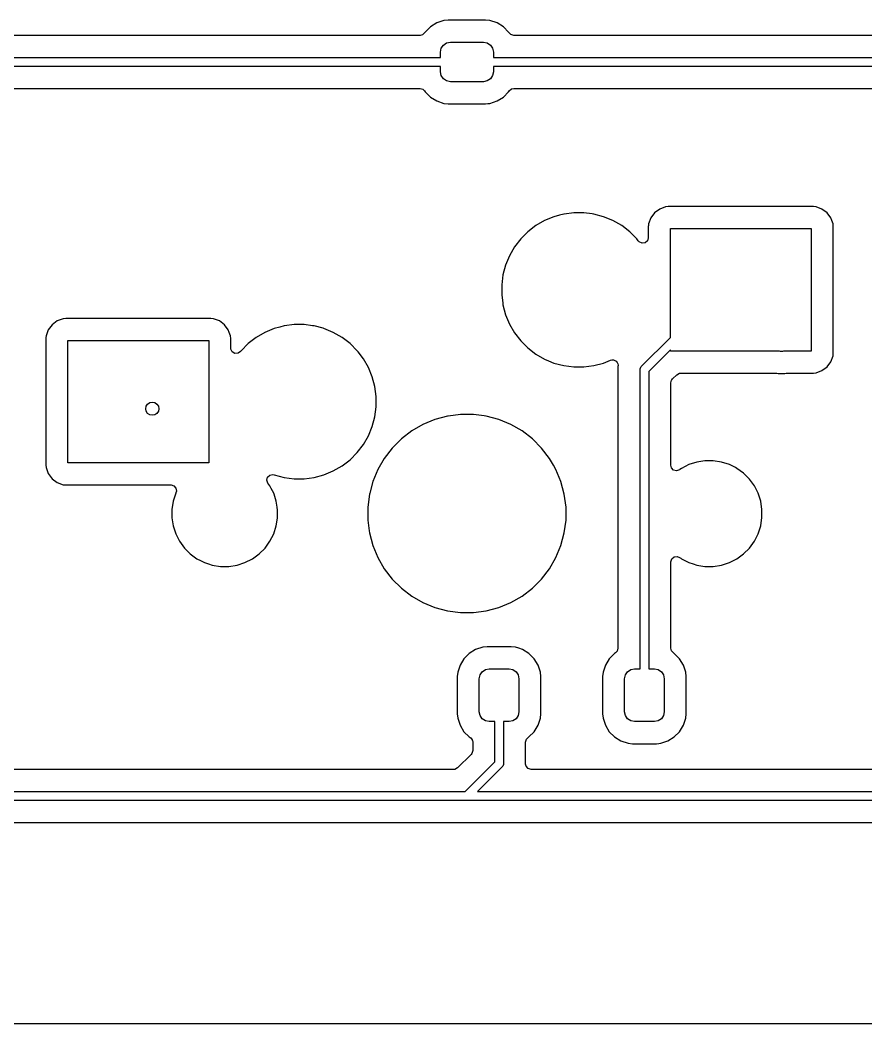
# Model space of a CAD drawing. Extents: x 101 to 185, y -154 to -35.
# Drawn here: x 142.25 to 161.46, y -154.46 to -131.67 of the extents above; entities that cross this region are included whole.
import ezdxf

# ---------------------------------------------------------------- set-up
doc = ezdxf.new("R2010")
doc.units = 0
doc.layers.add('BLACK', color=7, linetype='CONTINUOUS')

msp = doc.modelspace()

# ---------------------------------------------------------------- linework, layer by layer
at = {"layer": 'BLACK', "linetype": 'CONTINUOUS'}
for p, q in [((151.716294, -131.731751), (151.571959, -131.820779)), ((151.716305, -131.731746), (151.716294, -131.731751)), ((151.877289, -131.678401), (151.716305, -131.731746)), ((151.877292, -131.6784), (151.877289, -131.678401)), ((151.976644, -131.668251), (151.877292, -131.6784)), ((151.976662, -131.66825), (151.976644, -131.668251)), ((152.823346, -131.66825), (151.976662, -131.66825)), ((152.922709, -131.678401), (152.823346, -131.66825)), ((153.083694, -131.731746), (152.922709, -131.678401)), ((153.083697, -131.731747), (153.083694, -131.731746)), ((153.083699, -131.731748), (153.083697, -131.731747)), ((153.083705, -131.731751), (153.083699, -131.731748)), ((153.22804, -131.820779), (153.083705, -131.731751)), ((151.440535, -131.959346), (151.388588, -132.006071)), ((151.452031, -131.940706), (151.440535, -131.959346)), ((151.571955, -131.820782), (151.452031, -131.940706)), ((151.571959, -131.820779), (151.571955, -131.820782)), ((153.228044, -131.820782), (153.22804, -131.820779)), ((153.347968, -131.940706), (153.228044, -131.820782)), ((153.359465, -131.959346), (153.347968, -131.940706)), ((153.397965, -131.998565), (153.359465, -131.959346)), ((151.334996, -132.01825), (134.415004, -132.01825)), ((151.388588, -132.006071), (151.334996, -132.01825)), ((151.865901, -132.234651), (151.938896, -132.185877)), ((151.938896, -132.185877), (152.025, -132.16875)), ((152.025, -132.16875), (152.775, -132.16875)), ((152.775, -132.16875), (152.861104, -132.185877)), ((152.861104, -132.185877), (152.934099, -132.234651)), ((153.465004, -132.01825), (153.397965, -131.998565)), ((170.384996, -132.01825), (153.465004, -132.01825)), ((151.8, -132.39375), (151.817127, -132.307646)), ((151.8, -132.51875), (151.8, -132.39375)), ((151.817127, -132.307646), (151.865901, -132.234651)), ((152.934099, -132.234651), (152.982873, -132.307646)), ((152.982873, -132.307646), (153, -132.39375)), ((153, -132.39375), (153, -132.51875)), ((133.95, -132.51875), (151.8, -132.51875)), ((153, -132.51875), (170.85, -132.51875)), ((151.8, -132.71875), (133.95, -132.71875)), ((151.8, -132.84375), (151.8, -132.71875)), ((151.817127, -132.929854), (151.8, -132.84375)), ((153, -132.84375), (152.982873, -132.929854)), ((170.85, -132.71875), (153, -132.71875)), ((153, -132.71875), (153, -132.84375)), ((151.865901, -133.002849), (151.817127, -132.929854)), ((151.938896, -133.051623), (151.865901, -133.002849)), ((152.025, -133.06875), (151.938896, -133.051623)), ((152.775, -133.06875), (152.025, -133.06875)), ((152.861104, -133.051623), (152.775, -133.06875)), ((152.934099, -133.002849), (152.861104, -133.051623)), ((152.982873, -132.929854), (152.934099, -133.002849)), ((134.415004, -133.21925), (151.334996, -133.21925)), ((151.334996, -133.21925), (151.402035, -133.238935)), ((151.402035, -133.238935), (151.440535, -133.278154)), ((151.440535, -133.278154), (151.452031, -133.296793)), ((151.452031, -133.296793), (151.571955, -133.416717)), ((153.228044, -133.416718), (153.347968, -133.296794)), ((153.347968, -133.296794), (153.359465, -133.278153)), ((153.359465, -133.278153), (153.411412, -133.231429)), ((153.411412, -133.231429), (153.465004, -133.21925)), ((153.465004, -133.21925), (170.384996, -133.21925)), ((151.571955, -133.416717), (151.571959, -133.41672)), ((151.571959, -133.41672), (151.716294, -133.505748)), ((151.716294, -133.505748), (151.716297, -133.505749)), ((151.716297, -133.505749), (151.716303, -133.505753)), ((151.716303, -133.505753), (151.877292, -133.559099)), ((151.877292, -133.559099), (151.976655, -133.56925)), ((151.976655, -133.56925), (152.823344, -133.569249)), ((152.823344, -133.569249), (152.823352, -133.569248)), ((152.823352, -133.569248), (152.823355, -133.569248)), ((152.823355, -133.569248), (152.87776, -133.56369)), ((152.87776, -133.56369), (152.922708, -133.559099)), ((152.922708, -133.559099), (153.083697, -133.505753)), ((153.083697, -133.505753), (153.228044, -133.416718)), ((154.597762, -136.074452), (154.504076, -136.099554)), ((154.608715, -136.073009), (154.597762, -136.074452)), ((154.825258, -136.0445), (154.608715, -136.073009)), ((154.825266, -136.0445), (154.825258, -136.0445)), ((155.054734, -136.0445), (154.825266, -136.0445)), ((155.054741, -136.0445), (155.054734, -136.0445)), ((155.244215, -136.069446), (155.054741, -136.0445)), ((155.282238, -136.074452), (155.244215, -136.069446)), ((155.503887, -136.133842), (155.282238, -136.074452)), ((156.662452, -136.047455), (156.576206, -136.162664)), ((156.662455, -136.047452), (156.662452, -136.047455)), ((156.777664, -135.961206), (156.662455, -136.047452)), ((156.777671, -135.961202), (156.777664, -135.961206)), ((156.912516, -135.910908), (156.777671, -135.961202)), ((156.972123, -135.904501), (156.912516, -135.910908)), ((156.972129, -135.9045), (156.972123, -135.904501)), ((160.267864, -135.9045), (156.972129, -135.9045)), ((160.267873, -135.9045), (160.267864, -135.9045)), ((160.267881, -135.9045), (160.267873, -135.9045)), ((160.267883, -135.904501), (160.267881, -135.9045)), ((160.327483, -135.910908), (160.267883, -135.904501)), ((160.462328, -135.961202), (160.327482, -135.910908)), ((160.327482, -135.910908), (160.327483, -135.910908)), ((160.462335, -135.961206), (160.462328, -135.961202)), ((160.577544, -136.047452), (160.462335, -135.961206)), ((160.577547, -136.047455), (160.577544, -136.047452)), ((160.663793, -136.162664), (160.577547, -136.047455)), ((154.164109, -136.221657), (153.965382, -136.336392)), ((154.164123, -136.22165), (154.164109, -136.221657)), ((154.376112, -136.133842), (154.164123, -136.22165)), ((154.504076, -136.099554), (154.376112, -136.133842)), ((155.715876, -136.22165), (155.503887, -136.133842)), ((155.715888, -136.221656), (155.715876, -136.22165)), ((155.847283, -136.297517), (155.715888, -136.221656)), ((155.914617, -136.336392), (155.847283, -136.297517)), ((156.525908, -136.297517), (156.521729, -136.336392)), ((156.576202, -136.162671), (156.525908, -136.297517)), ((156.576206, -136.162664), (156.576202, -136.162671)), ((160.663797, -136.162671), (160.663793, -136.162664)), ((160.685794, -136.22165), (160.663797, -136.162671)), ((160.714091, -136.297517), (160.685794, -136.22165)), ((160.720497, -136.357116), (160.714091, -136.297517)), ((153.783338, -136.476081), (153.621081, -136.638338)), ((153.965382, -136.336392), (153.783338, -136.476081)), ((156.096661, -136.476081), (155.914617, -136.336392)), ((156.09667, -136.476089), (156.096661, -136.476081)), ((156.258912, -136.638331), (156.09667, -136.476089)), ((156.519501, -136.357123), (156.5195, -136.357135)), ((156.5195, -136.357135), (156.5195, -136.612642)), ((156.521729, -136.336392), (156.519501, -136.357123)), ((157.02, -138.875578), (157.02, -136.405)), ((157.02, -136.405), (160.22, -136.405)), ((160.22, -136.405), (160.22, -139.185)), ((160.720498, -136.357123), (160.720497, -136.357116)), ((160.720499, -136.357129), (160.720498, -136.357123)), ((160.7205, -137.676207), (160.720499, -136.357129)), ((153.621081, -136.638338), (153.481392, -136.820382)), ((156.258915, -136.638335), (156.258912, -136.638331)), ((156.258919, -136.638339), (156.258915, -136.638335)), ((156.290642, -136.679681), (156.258919, -136.638339)), ((156.297125, -136.68813), (156.290642, -136.679681)), ((156.314297, -136.706355), (156.297125, -136.68813)), ((156.377853, -136.73538), (156.314297, -136.706355)), ((156.447011, -136.725436), (156.377853, -136.73538)), ((156.499815, -136.679681), (156.447011, -136.725436)), ((156.5195, -136.612642), (156.499815, -136.679681)), ((153.481392, -136.820382), (153.366657, -137.019109)), ((153.278842, -137.231112), (153.219453, -137.452759)), ((153.36665, -137.019123), (153.278842, -137.231112)), ((153.366657, -137.019109), (153.36665, -137.019123)), ((153.219451, -137.45277), (153.1895, -137.680258)), ((153.219453, -137.452759), (153.219451, -137.45277)), ((153.1895, -137.680258), (153.1895, -137.909741)), ((160.7205, -137.680258), (160.7205, -137.676207)), ((160.7205, -137.909734), (160.7205, -137.680258)), ((153.1895, -137.909741), (153.214446, -138.099215)), ((160.7205, -138.897135), (160.7205, -137.909734)), ((153.214446, -138.099215), (153.219452, -138.137238)), ((153.219452, -138.137238), (153.219453, -138.13724)), ((153.219453, -138.13724), (153.278842, -138.358887)), ((153.278842, -138.358887), (153.36665, -138.570876)), ((142.979452, -138.587455), (142.893206, -138.702664)), ((142.979455, -138.587452), (142.979452, -138.587455)), ((143.094664, -138.501206), (142.979455, -138.587452)), ((143.094671, -138.501202), (143.094664, -138.501206)), ((143.229516, -138.450908), (143.094671, -138.501202)), ((143.289123, -138.444501), (143.229516, -138.450908)), ((143.289129, -138.4445), (143.289123, -138.444501)), ((146.584864, -138.4445), (143.289129, -138.4445)), ((146.584873, -138.4445), (146.584864, -138.4445)), ((146.584881, -138.4445), (146.584873, -138.4445)), ((146.584883, -138.444501), (146.584881, -138.4445)), ((146.644483, -138.450908), (146.584883, -138.444501)), ((146.779328, -138.501202), (146.644482, -138.450908)), ((146.644482, -138.450908), (146.644483, -138.450908)), ((146.779335, -138.501206), (146.779328, -138.501202)), ((146.894544, -138.587452), (146.779335, -138.501206)), ((146.894547, -138.587455), (146.894544, -138.587452)), ((146.980793, -138.702664), (146.894547, -138.587455)), ((148.475258, -138.5845), (148.258715, -138.613009)), ((148.475266, -138.5845), (148.475258, -138.5845)), ((148.704734, -138.5845), (148.475266, -138.5845)), ((148.704741, -138.5845), (148.704734, -138.5845)), ((148.894215, -138.609446), (148.704741, -138.5845)), ((153.36665, -138.570876), (153.366657, -138.57089)), ((153.366657, -138.57089), (153.481392, -138.769617)), ((142.893202, -138.702671), (142.842908, -138.837517)), ((142.893206, -138.702664), (142.893202, -138.702671)), ((146.980797, -138.702671), (146.980793, -138.702664)), ((147.002794, -138.76165), (146.980797, -138.702671)), ((147.031091, -138.837517), (147.002794, -138.76165)), ((147.814109, -138.761657), (147.615382, -138.876392)), ((147.814123, -138.76165), (147.814109, -138.761657)), ((148.026112, -138.673842), (147.814123, -138.76165)), ((148.154076, -138.639554), (148.026112, -138.673842)), ((148.247762, -138.614452), (148.154076, -138.639554)), ((148.258715, -138.613009), (148.247762, -138.614452)), ((148.932238, -138.614452), (148.894215, -138.609446)), ((149.133069, -138.668264), (148.932238, -138.614452)), ((149.153887, -138.673842), (149.133069, -138.668264)), ((149.365876, -138.76165), (149.153887, -138.673842)), ((149.365888, -138.761656), (149.365876, -138.76165)), ((149.497283, -138.837517), (149.365888, -138.761656)), ((153.481392, -138.769617), (153.621081, -138.951661)), ((142.836501, -138.897123), (142.8365, -138.897135)), ((142.8365, -138.897135), (142.8365, -141.77287)), ((142.838729, -138.876392), (142.836501, -138.897123)), ((142.842908, -138.837517), (142.838729, -138.876392)), ((143.337, -141.725), (143.337, -138.945)), ((143.337, -138.945), (146.537, -138.945)), ((146.537, -138.945), (146.537, -141.725)), ((147.037497, -138.897116), (147.031091, -138.837517)), ((147.037498, -138.897123), (147.037497, -138.897116)), ((147.037499, -138.897129), (147.037498, -138.897123)), ((147.037499, -139.117457), (147.037499, -138.897129)), ((147.433338, -139.016081), (147.271089, -139.17833)), ((147.615382, -138.876392), (147.433338, -139.016081)), ((149.564617, -138.876392), (149.497283, -138.837517)), ((149.746661, -139.016081), (149.564617, -138.876392)), ((149.74667, -139.016089), (149.746661, -139.016081)), ((149.908911, -139.17833), (149.74667, -139.016089)), ((153.621081, -138.951661), (153.621089, -138.95167)), ((153.621089, -138.95167), (153.78333, -139.113911)), ((156.360539, -139.535039), (157.02, -138.875578)), ((160.7205, -139.232873), (160.7205, -138.897135)), ((147.040027, -139.14237), (147.037499, -139.117457)), ((147.072779, -139.204087), (147.040027, -139.14237)), ((147.133699, -139.238301), (147.072779, -139.204087)), ((147.203445, -139.234147), (147.133699, -139.238301)), ((147.259872, -139.192946), (147.203445, -139.234147)), ((147.271081, -139.178339), (147.259872, -139.192946)), ((147.271082, -139.178338), (147.271081, -139.178339)), ((147.271087, -139.178331), (147.271082, -139.178338)), ((147.271089, -139.17833), (147.271087, -139.178331)), ((149.908918, -139.178338), (149.908911, -139.17833)), ((149.908919, -139.178339), (149.908918, -139.178338)), ((149.928676, -139.204087), (149.908919, -139.178339)), ((150.048607, -139.360382), (149.928676, -139.204087)), ((153.78333, -139.113911), (153.783338, -139.113918)), ((153.783338, -139.113918), (153.965382, -139.253607)), ((153.965382, -139.253607), (153.965385, -139.253608)), ((153.965385, -139.253608), (153.965388, -139.253611)), ((153.965388, -139.253611), (154.164112, -139.368344)), ((157.02, -139.158422), (156.53125, -139.647172)), ((157.02, -139.185), (157.02, -139.158422)), ((159.500511, -139.185), (157.02, -139.185)), ((159.524241, -139.194829), (159.500511, -139.185)), ((159.563259, -139.194829), (159.524241, -139.194829)), ((159.58699, -139.185), (159.563259, -139.194829)), ((160.22, -139.185), (159.58699, -139.185)), ((160.714091, -139.292483), (160.7205, -139.232873)), ((150.048608, -139.360385), (150.048607, -139.360382)), ((150.048611, -139.360388), (150.048608, -139.360385)), ((150.163344, -139.559112), (150.048611, -139.360388)), ((154.164112, -139.368344), (154.164117, -139.368346)), ((154.164117, -139.368346), (154.164123, -139.368349)), ((154.164123, -139.368349), (154.25548, -139.40619)), ((154.25548, -139.40619), (154.376113, -139.456158)), ((154.376113, -139.456158), (154.597762, -139.515548)), ((155.282238, -139.515548), (155.503887, -139.456158)), ((155.503887, -139.456158), (155.660999, -139.391079)), ((155.660999, -139.391079), (155.694155, -139.387514)), ((155.694155, -139.387514), (155.727199, -139.383067)), ((155.727199, -139.383067), (155.728755, -139.383794)), ((155.728755, -139.383794), (155.730466, -139.383611)), ((155.730466, -139.383611), (155.760296, -139.398543)), ((155.760296, -139.398543), (155.790492, -139.412662)), ((155.790492, -139.412662), (155.791408, -139.414116)), ((155.791408, -139.414116), (155.792946, -139.414886)), ((155.792946, -139.414886), (155.809963, -139.443568)), ((155.809963, -139.443568), (155.827736, -139.471777)), ((155.827736, -139.471777), (155.827881, -139.473767)), ((155.827881, -139.473767), (155.828598, -139.474975)), ((155.828598, -139.474975), (155.832445, -139.506755)), ((155.832445, -139.506755), (155.832318, -139.520835)), ((160.577546, -139.542546), (160.663796, -139.427331)), ((160.663796, -139.427331), (160.714091, -139.292483)), ((150.251158, -139.771113), (150.163344, -139.559112)), ((154.597762, -139.515548), (154.825266, -139.5455)), ((154.825266, -139.5455), (154.825273, -139.5455)), ((154.825273, -139.5455), (155.054727, -139.5455)), ((155.054727, -139.5455), (155.054734, -139.5455)), ((155.054734, -139.5455), (155.282238, -139.515548)), ((155.832318, -139.520835), (155.830749, -139.526693)), ((155.830749, -139.526693), (155.830749, -139.684807)), ((155.830749, -139.684807), (155.83075, -139.68481)), ((155.83075, -139.68481), (155.83075, -139.695366)), ((155.83075, -139.695366), (155.83075, -145.934995)), ((156.33125, -139.60575), (156.333171, -139.586241)), ((156.33125, -146.4), (156.33125, -139.60575)), ((156.333171, -139.586241), (156.348103, -139.550193)), ((156.348103, -139.550193), (156.360539, -139.535039)), ((156.53125, -139.647172), (156.53125, -146.4)), ((157.068069, -139.818166), (157.164417, -139.721818)), ((157.164417, -139.721818), (157.22574, -139.688333)), ((157.22574, -139.688333), (157.252098, -139.685499)), ((157.252098, -139.685499), (159.404509, -139.685499)), ((159.404509, -139.685499), (159.436602, -139.689724)), ((159.436602, -139.689724), (159.436606, -139.689725)), ((159.436606, -139.689725), (159.464693, -139.697251)), ((159.464693, -139.697251), (159.464694, -139.697251)), ((159.464694, -139.697251), (159.622807, -139.697251)), ((159.622807, -139.697251), (159.622808, -139.697251)), ((159.622808, -139.697251), (159.650895, -139.689724)), ((159.650895, -139.689724), (159.682989, -139.685499)), ((159.682989, -139.685499), (160.267871, -139.685499)), ((160.267871, -139.685499), (160.267872, -139.685499)), ((160.267872, -139.685499), (160.327483, -139.679091)), ((160.327483, -139.679091), (160.462331, -139.628796)), ((160.462331, -139.628796), (160.577546, -139.542546)), ((150.310548, -139.992762), (150.251158, -139.771113)), ((157.03175, -139.905847), (157.040394, -139.876406)), ((157.03175, -141.778557), (157.03175, -139.905847)), ((157.040394, -139.876406), (157.046918, -139.84642)), ((157.046918, -139.84642), (157.050672, -139.841404)), ((157.050672, -139.841404), (157.051435, -139.838808)), ((157.051435, -139.838808), (157.068069, -139.818166)), ((150.3405, -140.220266), (150.310548, -139.992762)), ((150.3405, -140.449734), (150.3405, -140.220266)), ((150.310548, -140.677238), (150.3405, -140.449734)), ((152.252486, -140.6245), (151.974085, -140.661153)), ((152.252494, -140.6245), (152.252486, -140.6245)), ((152.547506, -140.6245), (152.252494, -140.6245)), ((152.547513, -140.6245), (152.547506, -140.6245)), ((152.791113, -140.656571), (152.547513, -140.6245)), ((150.251158, -140.898887), (150.310548, -140.677238)), ((151.402489, -140.852258), (151.147006, -140.999761)), ((151.402499, -140.852254), (151.402489, -140.852258)), ((151.675038, -140.739364), (151.402499, -140.852254)), ((151.675048, -140.739361), (151.675038, -140.739364)), ((151.960007, -140.663007), (151.675048, -140.739361)), ((151.974085, -140.661153), (151.960007, -140.663007)), ((152.839993, -140.663007), (152.791113, -140.656571)), ((153.124952, -140.739361), (152.839993, -140.663007)), ((153.124954, -140.739362), (153.124952, -140.739361)), ((153.124961, -140.739364), (153.124954, -140.739362)), ((153.3975, -140.852254), (153.124961, -140.739364)), ((153.39751, -140.852258), (153.3975, -140.852254)), ((153.652993, -140.999761), (153.39751, -140.852258)), ((150.048611, -141.309612), (150.163344, -141.110888)), ((150.163344, -141.110888), (150.251158, -140.898887)), ((151.147006, -140.999761), (150.912959, -141.179352)), ((153.88704, -141.179352), (153.652993, -140.999761)), ((149.908919, -141.491661), (150.048611, -141.309612)), ((150.912952, -141.179358), (150.704358, -141.387952)), ((150.912959, -141.179352), (150.912952, -141.179358)), ((153.887047, -141.179358), (153.88704, -141.179352)), ((154.095641, -141.387952), (153.887047, -141.179358)), ((149.74667, -141.653911), (149.908911, -141.49167)), ((149.908911, -141.49167), (149.908914, -141.491665)), ((149.908914, -141.491665), (149.908919, -141.491661)), ((150.704352, -141.387959), (150.524761, -141.622006)), ((150.704358, -141.387952), (150.704352, -141.387959)), ((154.095647, -141.387959), (154.095641, -141.387952)), ((154.275238, -141.622006), (154.095647, -141.387959)), ((142.8365, -141.77287), (142.836501, -141.772876)), ((142.836501, -141.772876), (142.842908, -141.832483)), ((146.537, -141.725), (143.337, -141.725)), ((149.365888, -141.908344), (149.564612, -141.793611)), ((149.564612, -141.793611), (149.746661, -141.653919)), ((149.746661, -141.653919), (149.746665, -141.653914)), ((149.746665, -141.653914), (149.74667, -141.653911)), ((150.524761, -141.622006), (150.377258, -141.877489)), ((154.365622, -141.778557), (154.275238, -141.622006)), ((154.422743, -141.877493), (154.365622, -141.778557)), ((157.046081, -141.836424), (157.03175, -141.778557)), ((157.439163, -141.762454), (157.2708, -141.84824)), ((157.618881, -141.704059), (157.439163, -141.762454)), ((157.805514, -141.6745), (157.618881, -141.704059)), ((157.805519, -141.6745), (157.805514, -141.6745)), ((157.994481, -141.6745), (157.805519, -141.6745)), ((157.994486, -141.6745), (157.994481, -141.6745)), ((158.181118, -141.704059), (157.994486, -141.6745)), ((158.360836, -141.762454), (158.181118, -141.704059)), ((158.498274, -141.832483), (158.360836, -141.762454)), ((142.842908, -141.832483), (142.893202, -141.967328)), ((142.893202, -141.967328), (142.893206, -141.967335)), ((142.893206, -141.967335), (142.979452, -142.082544)), ((147.875243, -142.051571), (147.925349, -142.002876)), ((147.925349, -142.002876), (147.993827, -141.989)), ((147.993827, -141.989), (148.023083, -141.995128)), ((148.023083, -141.995128), (148.026089, -141.996148)), ((148.026089, -141.996148), (148.026113, -141.996158)), ((148.026113, -141.996158), (148.247762, -142.055548)), ((148.932238, -142.055548), (149.153887, -141.996158)), ((149.153887, -141.996158), (149.365888, -141.908344)), ((150.377254, -141.877499), (150.264364, -142.150038)), ((150.377258, -141.877489), (150.377254, -141.877499)), ((154.535639, -142.150048), (154.422743, -141.877493)), ((157.094776, -141.88653), (157.046081, -141.836424)), ((157.16283, -141.902355), (157.094776, -141.88653)), ((157.228636, -141.878875), (157.16283, -141.902355)), ((157.230544, -141.877489), (157.228636, -141.878875)), ((157.237231, -141.872629), (157.230544, -141.877489)), ((157.2708, -141.84824), (157.237231, -141.872629)), ((158.529199, -141.84824), (158.498274, -141.832483)), ((158.682073, -141.95931), (158.529199, -141.84824)), ((158.81569, -142.092927), (158.682073, -141.95931)), ((142.979452, -142.082544), (142.979455, -142.082547)), ((142.979455, -142.082547), (143.094664, -142.168793)), ((143.094664, -142.168793), (143.094671, -142.168797)), ((143.094671, -142.168797), (143.229517, -142.219091)), ((143.229517, -142.219091), (143.229516, -142.219091)), ((143.229516, -142.219091), (143.236444, -142.219835)), ((143.236444, -142.219835), (143.289127, -142.2255)), ((143.289127, -142.2255), (145.681234, -142.225499)), ((145.681234, -142.225499), (145.748273, -142.245184)), ((145.748273, -142.245184), (145.794028, -142.297987)), ((147.859418, -142.119625), (147.875243, -142.051571)), ((147.882897, -142.185429), (147.859418, -142.119625)), ((147.92676, -142.245801), (147.882897, -142.185429)), ((147.957517, -142.306165), (147.92676, -142.245801)), ((148.247762, -142.055548), (148.475266, -142.0855)), ((148.475266, -142.0855), (148.475273, -142.0855)), ((148.475273, -142.0855), (148.704727, -142.0855)), ((148.704727, -142.0855), (148.704734, -142.0855)), ((148.704734, -142.0855), (148.932238, -142.055548)), ((150.264361, -142.150048), (150.193593, -142.414162)), ((150.264364, -142.150038), (150.264361, -142.150048)), ((154.611993, -142.435007), (154.535639, -142.150048)), ((158.92676, -142.245801), (158.81569, -142.092927)), ((158.957517, -142.306165), (158.92676, -142.245801)), ((145.787455, -142.414162), (145.729059, -142.593881)), ((145.791721, -142.40579), (145.787455, -142.414162)), ((145.803972, -142.367146), (145.791721, -142.40579)), ((145.794028, -142.297987), (145.803972, -142.367146)), ((148.012545, -142.414163), (147.957517, -142.306165)), ((148.012545, -142.414165), (148.012545, -142.414163)), ((148.012547, -142.414168), (148.012545, -142.414165)), ((148.020024, -142.43718), (148.012547, -142.414168)), ((148.07094, -142.593881), (148.020024, -142.43718)), ((150.188006, -142.435015), (150.1495, -142.727486)), ((150.188008, -142.435004), (150.188006, -142.435015)), ((150.193593, -142.414162), (150.188008, -142.435004)), ((154.6505, -142.727494), (154.611993, -142.435007)), ((159.012545, -142.414163), (158.957517, -142.306165)), ((159.012545, -142.414165), (159.012545, -142.414163)), ((159.012547, -142.414168), (159.012545, -142.414165)), ((159.020024, -142.43718), (159.012547, -142.414168)), ((159.07094, -142.593881), (159.020024, -142.43718)), ((145.729059, -142.593881), (145.6995, -142.780513)), ((148.092101, -142.727486), (148.07094, -142.593881)), ((159.1005, -142.780513), (159.07094, -142.593881)), ((145.6995, -142.780513), (145.6995, -142.969486)), ((148.094532, -142.742833), (148.092101, -142.727486)), ((148.1005, -142.780513), (148.094532, -142.742833)), ((148.1005, -142.969486), (148.1005, -142.780513)), ((150.1495, -142.727486), (150.1495, -143.022513)), ((154.6505, -143.022506), (154.6505, -142.727494)), ((159.1005, -142.969486), (159.1005, -142.780513)), ((145.6995, -142.969486), (145.729059, -143.156118)), ((145.729059, -143.156118), (145.787454, -143.335836)), ((148.012547, -143.335832), (148.07094, -143.156118)), ((148.07094, -143.156118), (148.092103, -143.022499)), ((148.092103, -143.022499), (148.1005, -142.969486)), ((150.1495, -143.022513), (150.181571, -143.266113)), ((154.611993, -143.314993), (154.6505, -143.022506)), ((159.012547, -143.335832), (159.07094, -143.156118)), ((159.07094, -143.156118), (159.092103, -143.022499)), ((159.092103, -143.022499), (159.1005, -142.969486)), ((145.787454, -143.335836), (145.87324, -143.504199)), ((147.92676, -143.504199), (148.012547, -143.335832)), ((150.181571, -143.266113), (150.188007, -143.314993)), ((150.188007, -143.314993), (150.264361, -143.599951)), ((154.535639, -143.599952), (154.611993, -143.314993)), ((158.92676, -143.504199), (159.012547, -143.335832)), ((145.87324, -143.504199), (145.98431, -143.657073)), ((147.81569, -143.657073), (147.92676, -143.504199)), ((150.264361, -143.599951), (150.264364, -143.599961)), ((150.264364, -143.599961), (150.377254, -143.8725)), ((154.422743, -143.872507), (154.535639, -143.599952)), ((158.81569, -143.657073), (158.92676, -143.504199)), ((145.98431, -143.657073), (146.117927, -143.79069)), ((146.117927, -143.79069), (146.270801, -143.90176)), ((147.529199, -143.90176), (147.682073, -143.79069)), ((147.682073, -143.79069), (147.81569, -143.657073)), ((158.529199, -143.90176), (158.682073, -143.79069)), ((158.682073, -143.79069), (158.81569, -143.657073)), ((146.270801, -143.90176), (146.350347, -143.94229)), ((146.350347, -143.94229), (146.439163, -143.987545)), ((146.439163, -143.987545), (146.439165, -143.987545)), ((146.439165, -143.987545), (146.439168, -143.987547)), ((146.439168, -143.987547), (146.535497, -144.018846)), ((146.535497, -144.018846), (146.618881, -144.04594)), ((146.618881, -144.04594), (146.805514, -144.0755)), ((146.994486, -144.0755), (147.181118, -144.04594)), ((147.181118, -144.04594), (147.360832, -143.987547)), ((147.360832, -143.987547), (147.529199, -143.90176)), ((150.377254, -143.8725), (150.377258, -143.87251)), ((150.377258, -143.87251), (150.524761, -144.127993)), ((154.275238, -144.127994), (154.422743, -143.872507)), ((157.03175, -143.971442), (157.051435, -143.904403)), ((157.03175, -145.934995), (157.03175, -143.971442)), ((157.051435, -143.904403), (157.104239, -143.858648)), ((157.104239, -143.858648), (157.173397, -143.848704)), ((157.173397, -143.848704), (157.228634, -143.871123)), ((157.228634, -143.871123), (157.25681, -143.891595)), ((157.25681, -143.891595), (157.270799, -143.901759)), ((157.270799, -143.901759), (157.439163, -143.987545)), ((157.439163, -143.987545), (157.439165, -143.987545)), ((157.439165, -143.987545), (157.439168, -143.987547)), ((157.439168, -143.987547), (157.535497, -144.018846)), ((157.535497, -144.018846), (157.618881, -144.04594)), ((157.618881, -144.04594), (157.805514, -144.0755)), ((157.994486, -144.0755), (158.181118, -144.04594)), ((158.181118, -144.04594), (158.360832, -143.987547)), ((158.360832, -143.987547), (158.529199, -143.90176)), ((146.805514, -144.0755), (146.805519, -144.0755)), ((146.805519, -144.0755), (146.994486, -144.0755)), ((150.524761, -144.127993), (150.704352, -144.36204)), ((154.095646, -144.362042), (154.275238, -144.127994)), ((157.805514, -144.0755), (157.805519, -144.0755)), ((157.805519, -144.0755), (157.994486, -144.0755)), ((150.704352, -144.36204), (150.704358, -144.362047)), ((150.704358, -144.362047), (150.912952, -144.570641)), ((153.887042, -144.570646), (154.095646, -144.362042)), ((150.912952, -144.570641), (150.912959, -144.570647)), ((150.912959, -144.570647), (151.147006, -144.750238)), ((151.147006, -144.750238), (151.402489, -144.897741)), ((153.397507, -144.897743), (153.652994, -144.750238)), ((153.652994, -144.750238), (153.887042, -144.570646)), ((151.402489, -144.897741), (151.40249, -144.897741)), ((151.40249, -144.897741), (151.402493, -144.897743)), ((151.402493, -144.897743), (151.675048, -145.010639)), ((153.124952, -145.010639), (153.397507, -144.897743)), ((151.675048, -145.010639), (151.960007, -145.086993)), ((151.960007, -145.086993), (152.252494, -145.1255)), ((152.252494, -145.1255), (152.252501, -145.1255)), ((152.252501, -145.1255), (152.547499, -145.1255)), ((152.547499, -145.1255), (152.547506, -145.1255)), ((152.547506, -145.1255), (152.839993, -145.086993)), ((152.839993, -145.086993), (153.124952, -145.010639)), ((152.453205, -146.052032), (152.333282, -146.171955)), ((152.453209, -146.052029), (152.453205, -146.052032)), ((152.597544, -145.963001), (152.453209, -146.052029)), ((152.597555, -145.962996), (152.597544, -145.963001)), ((152.758539, -145.909651), (152.597555, -145.962996)), ((152.758542, -145.90965), (152.758539, -145.909651)), ((152.857894, -145.899501), (152.758542, -145.90965)), ((152.857912, -145.8995), (152.857894, -145.899501)), ((153.404596, -145.8995), (152.857912, -145.8995)), ((153.503959, -145.909651), (153.404596, -145.8995)), ((153.580442, -145.934995), (153.503959, -145.909651)), ((153.664947, -145.962997), (153.580442, -145.934995)), ((153.664949, -145.962998), (153.664947, -145.962997)), ((153.664955, -145.963001), (153.664949, -145.962998)), ((153.80929, -146.052029), (153.664955, -145.963001)), ((153.809294, -146.052032), (153.80929, -146.052029)), ((153.929217, -146.171955), (153.809294, -146.052032)), ((155.753204, -146.052033), (155.633279, -146.171959)), ((155.77185, -146.040532), (155.753204, -146.052033)), ((155.811065, -146.002034), (155.77185, -146.040532)), ((155.83075, -145.934995), (155.811065, -146.002034)), ((157.043927, -145.988582), (157.03175, -145.934995)), ((157.090649, -146.040531), (157.043927, -145.988582)), ((157.109294, -146.052032), (157.090649, -146.040531)), ((157.229218, -146.171956), (157.109294, -146.052032)), ((152.244246, -146.316305), (152.190901, -146.47729)), ((152.244251, -146.316294), (152.244246, -146.316305)), ((152.333279, -146.171959), (152.244251, -146.316294)), ((152.333282, -146.171955), (152.333279, -146.171959)), ((153.92922, -146.171959), (153.929217, -146.171955)), ((154.018248, -146.316294), (153.92922, -146.171959)), ((154.018249, -146.316297), (154.018248, -146.316294)), ((154.018253, -146.316303), (154.018249, -146.316297)), ((154.071599, -146.477292), (154.018253, -146.316303)), ((155.544246, -146.316305), (155.490901, -146.47729)), ((155.544251, -146.316294), (155.544246, -146.316305)), ((155.633279, -146.171959), (155.544251, -146.316294)), ((157.229219, -146.171958), (157.229218, -146.171956)), ((157.22922, -146.171959), (157.229219, -146.171958)), ((157.318248, -146.316294), (157.22922, -146.171959)), ((157.318249, -146.316297), (157.318248, -146.316294)), ((157.318253, -146.316303), (157.318249, -146.316297)), ((157.371599, -146.477292), (157.318253, -146.316303)), ((152.190901, -146.47729), (152.18075, -146.576647)), ((152.18075, -146.576647), (152.18075, -147.423337)), ((152.68125, -146.625), (152.698377, -146.538896)), ((152.698377, -146.538896), (152.747151, -146.465901)), ((152.747151, -146.465901), (152.820146, -146.417127)), ((152.820146, -146.417127), (152.90625, -146.4)), ((152.90625, -146.4), (153.35625, -146.4)), ((153.35625, -146.4), (153.442354, -146.417127)), ((153.442354, -146.417127), (153.515349, -146.465901)), ((153.515349, -146.465901), (153.564123, -146.538896)), ((153.564123, -146.538896), (153.58125, -146.625)), ((154.081749, -146.576656), (154.071599, -146.477292)), ((154.08175, -147.423345), (154.081749, -146.576656)), ((155.490901, -146.47729), (155.48075, -146.576647)), ((155.48075, -146.576647), (155.48075, -147.423337)), ((155.98125, -146.625), (155.998377, -146.538896)), ((155.998377, -146.538896), (156.047151, -146.465901)), ((156.047151, -146.465901), (156.120146, -146.417127)), ((156.120146, -146.417127), (156.20625, -146.4)), ((156.20625, -146.4), (156.33125, -146.4)), ((156.53125, -146.4), (156.65625, -146.4)), ((156.65625, -146.4), (156.742354, -146.417127)), ((156.742354, -146.417127), (156.815349, -146.465901)), ((156.815349, -146.465901), (156.864123, -146.538896)), ((156.864123, -146.538896), (156.88125, -146.625)), ((157.381749, -146.576656), (157.371599, -146.477292)), ((157.38175, -147.423345), (157.381749, -146.576656)), ((152.68125, -147.375), (152.68125, -146.625)), ((153.58125, -146.625), (153.58125, -147.375)), ((155.98125, -147.375), (155.98125, -146.625)), ((156.88125, -146.625), (156.88125, -147.375)), ((152.18075, -147.423337), (152.180751, -147.423355)), ((152.180751, -147.423355), (152.1909, -147.522707)), ((152.698377, -147.461104), (152.68125, -147.375)), ((152.747151, -147.534099), (152.698377, -147.461104)), ((153.564123, -147.461104), (153.515349, -147.534099)), ((153.58125, -147.375), (153.564123, -147.461104)), ((154.071599, -147.522708), (154.08175, -147.423345)), ((155.48075, -147.423337), (155.480751, -147.423355)), ((155.480751, -147.423355), (155.4909, -147.522707)), ((155.998377, -147.461104), (155.98125, -147.375)), ((156.047151, -147.534099), (155.998377, -147.461104)), ((156.864123, -147.461104), (156.815349, -147.534099)), ((156.88125, -147.375), (156.864123, -147.461104)), ((157.371599, -147.522708), (157.38175, -147.423345)), ((152.1909, -147.522707), (152.190901, -147.52271)), ((152.190901, -147.52271), (152.244246, -147.683694)), ((152.244246, -147.683694), (152.244251, -147.683705)), ((152.244251, -147.683705), (152.333279, -147.82804)), ((152.820146, -147.582873), (152.747151, -147.534099)), ((152.90625, -147.6), (152.820146, -147.582873)), ((153.03125, -147.6), (152.90625, -147.6)), ((153.03125, -148.514828), (153.03125, -147.6)), ((153.35625, -147.6), (153.23125, -147.6)), ((153.23125, -147.6), (153.23125, -148.55625)), ((153.442354, -147.582873), (153.35625, -147.6)), ((153.515349, -147.534099), (153.442354, -147.582873)), ((153.929218, -147.828044), (154.018253, -147.683697)), ((154.018253, -147.683697), (154.071599, -147.522708)), ((155.4909, -147.522707), (155.490901, -147.52271)), ((155.490901, -147.52271), (155.544246, -147.683694)), ((155.544246, -147.683694), (155.544251, -147.683705)), ((155.544251, -147.683705), (155.633279, -147.82804)), ((156.120146, -147.582873), (156.047151, -147.534099)), ((156.20625, -147.6), (156.120146, -147.582873)), ((156.65625, -147.6), (156.20625, -147.6)), ((156.742354, -147.582873), (156.65625, -147.6)), ((156.815349, -147.534099), (156.742354, -147.582873)), ((157.229218, -147.828044), (157.318253, -147.683697)), ((157.318253, -147.683697), (157.371599, -147.522708)), ((152.333279, -147.82804), (152.333282, -147.828044)), ((152.333282, -147.828044), (152.453206, -147.947968)), ((152.453206, -147.947968), (152.471846, -147.959465)), ((153.790653, -147.959465), (153.809294, -147.947968)), ((153.809294, -147.947968), (153.929218, -147.828044)), ((155.633279, -147.82804), (155.633282, -147.828044)), ((155.633282, -147.828044), (155.753205, -147.947967)), ((155.753205, -147.947967), (155.753209, -147.94797)), ((155.753209, -147.94797), (155.897544, -148.036998)), ((156.964947, -148.037003), (157.109294, -147.947968)), ((157.109294, -147.947968), (157.229218, -147.828044)), ((152.471846, -147.959465), (152.478669, -147.967051)), ((152.478669, -147.967051), (152.487953, -147.971291)), ((152.487953, -147.971291), (152.50164, -147.992589)), ((152.50164, -147.992589), (152.518571, -148.011412)), ((152.518571, -148.011412), (152.521215, -148.023048)), ((152.521215, -148.023048), (152.525727, -148.030069)), ((152.525727, -148.030069), (152.53075, -148.065004)), ((152.53075, -148.065004), (152.53075, -148.256152)), ((153.73175, -148.065004), (153.751435, -147.997965)), ((153.73175, -148.469579), (153.73175, -148.065004)), ((153.751435, -147.997965), (153.790653, -147.959465)), ((155.897544, -148.036998), (155.897547, -148.036999)), ((155.897547, -148.036999), (155.897553, -148.037003)), ((155.897553, -148.037003), (156.058542, -148.090349)), ((156.058542, -148.090349), (156.157905, -148.1005)), ((156.157905, -148.1005), (156.704594, -148.100499)), ((156.704594, -148.100499), (156.704602, -148.100498)), ((156.704602, -148.100498), (156.704605, -148.100498)), ((156.704605, -148.100498), (156.75901, -148.09494)), ((156.75901, -148.09494), (156.803958, -148.090349)), ((156.803958, -148.090349), (156.964947, -148.037003)), ((152.494431, -148.343833), (152.187584, -148.650681)), ((152.511065, -148.323191), (152.494431, -148.343833)), ((152.53075, -148.256152), (152.511065, -148.323191)), ((152.358578, -149.1875), (153.03125, -148.514828)), ((153.201961, -148.62696), (152.641422, -149.1875)), ((153.214398, -148.611807), (153.201961, -148.62696)), ((153.229329, -148.575759), (153.214398, -148.611807)), ((153.23125, -148.55625), (153.229329, -148.575759)), ((153.731751, -148.469597), (153.73175, -148.469579)), ((153.731751, -148.563), (153.731751, -148.469597)), ((153.742957, -148.614511), (153.731751, -148.563)), ((153.788712, -148.667315), (153.742957, -148.614511)), ((152.099903, -148.687), (134.805751, -148.687)), ((152.126261, -148.684166), (152.099903, -148.687)), ((152.187584, -148.650681), (152.126261, -148.684166)), ((153.855751, -148.687), (153.788712, -148.667315)), ((171.149903, -148.687), (153.855751, -148.687)), ((133.591422, -149.1875), (152.358578, -149.1875)), ((152.641422, -149.1875), (171.408578, -149.1875)), ((152.4, -149.3875), (133.35, -149.3875)), ((171.45, -149.3875), (152.4, -149.3875)), ((133.436669, -149.888), (152.320939, -149.888)), ((152.320939, -149.888), (152.320943, -149.888001)), ((152.320943, -149.888001), (152.479057, -149.888001)), ((152.479057, -149.888001), (152.479061, -149.888)), ((152.479061, -149.888), (171.363331, -149.888)), ((184.7251, -154.4649), (100.9741, -154.4649))]:
    msp.add_line(p, q, dxfattribs=at)
at = {"layer": 'BLACK'}
msp.add_circle((145.25625, -140.49375), 0.15, dxfattribs=at)

doc.saveas('drawing.dxf')
